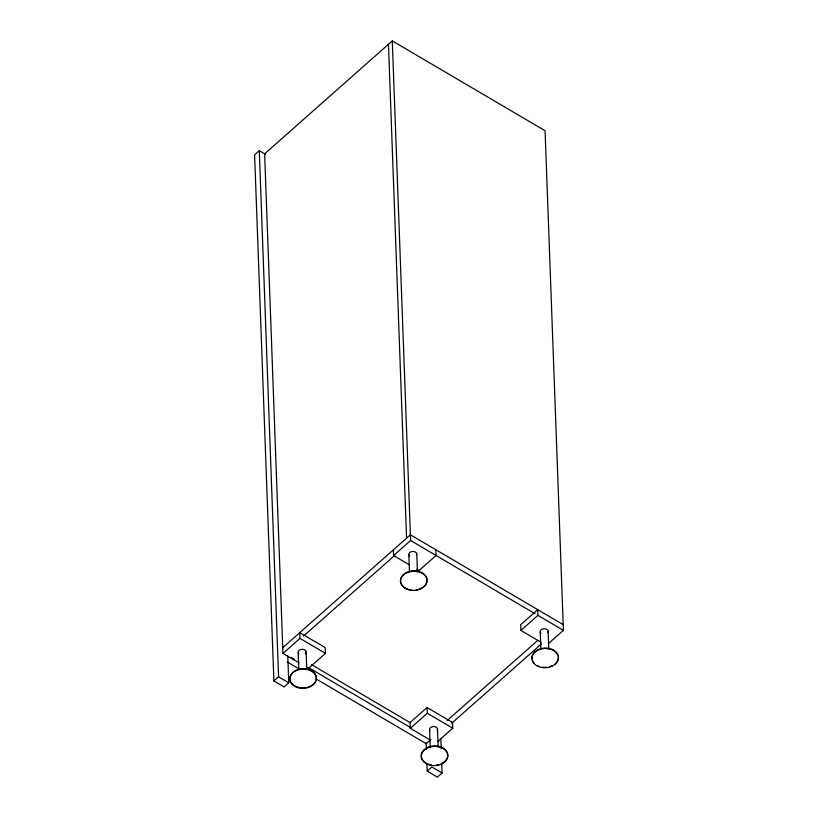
<?xml version="1.0" encoding="UTF-8"?>
<svg xmlns="http://www.w3.org/2000/svg" width="818" height="818" viewBox="0 0 818 818"><rect width="100%" height="100%" fill="white"/><g stroke="black" fill="none" stroke-linecap="round" stroke-linejoin="round"><path stroke-width="1.23" d="M265.4 154.285L259.286 150.696L254.602 154.837L273.897 680.975L284.081 686.956L288.764 682.815L287.783 656.005M548.264 643.725L563.398 630.341L545.074 130.737L392.292 40.9L264.633 153.835L282.956 653.439L298.867 662.795M282.742 647.723L410.401 534.778L563.183 624.625M282.956 653.439L299.971 638.377L299.766 632.662L325.227 647.631L325.441 653.357L308.417 668.408L306.3 667.161M409.501 564.921L393.591 555.555L410.605 540.504L392.292 40.9M303.519 636.087L394.961 555.187M273.897 680.975L278.58 676.834L259.286 150.696M437.63 741.609L452.763 728.225L452.548 722.499L427.088 707.529L410.063 722.591L410.278 728.306L430.432 740.157M410.278 728.306L427.293 713.245L427.088 707.529M520.913 630.422L537.927 615.371L537.723 609.645L520.698 624.707L520.913 630.422L541.066 642.283M447.139 720.535L537.63 640.484M430.871 739.523L426.188 743.664L316.106 678.93M451.72 723.235L541.26 644.022M427.19 771.108L431.873 766.967L442.057 772.959L437.385 777.1L427.19 771.108L426.914 763.45M410.605 540.504L535.033 613.715M537.927 615.371L563.398 630.341M416.924 569.287L419.051 570.535L436.076 555.473L435.861 549.757M299.971 638.377L325.441 653.357M427.293 713.245L452.763 728.225M311.443 664.594L410.115 722.621M291.065 657.314L294.368 659.257M308.672 667.672L411.055 727.867M287.476 662.099L298.488 668.572M278.58 676.834L288.764 682.815M555.35 664.104L555.33 663.664A13.282 9.611 -2.1 0 0 549.113 648.429A13.282 9.611 -2.1 0 0 531.925 658.766M548.142 631.189L548.796 649.052M540.238 631.977L540.841 648.562M444.716 761.987L444.695 761.548A13.282 9.611 -2.1 0 0 444.143 748.767A13.282 9.611 -2.1 0 0 426.567 747.989A13.282 9.611 -2.1 0 0 423.029 760.587M440.8 738.48L441.168 748.695M441.73 764.022L442.057 772.959M437.507 729.063L438.172 746.936M429.603 729.86L430.258 747.724M426.168 743.02L426.403 749.4M416.751 553.919L417.405 571.792M408.836 554.716L409.491 572.58M388.458 44.284L406.566 538.172M393.376 549.839L393.591 555.555M306.116 651.803L306.77 669.666M298.202 652.59L298.815 669.185M547.845 632.672A3.988 2.883 -2.1 0 0 547.385 629.809L546.669 629.277A3.988 2.883 -2.1 0 0 541.424 629.553A3.988 2.883 -2.1 0 0 540.984 633.357M552.784 665.412A13.282 9.611 -2.1 0 1 549.716 666.629M546.332 667.232A13.282 9.611 -2.1 0 1 542.866 667.191M539.563 666.496A13.282 9.611 -2.1 0 1 537.549 665.699M534.287 663.398A13.282 9.611 -2.1 0 1 532.682 661.2M409.593 556.087A3.988 2.883 -2.1 0 1 410.022 552.293A3.988 2.883 -2.1 0 1 415.268 552.017L415.994 552.549A3.988 2.883 -2.1 0 1 416.73 554.676M404.389 587.396A13.282 9.611 -2.1 0 1 405.493 573.019A13.282 9.611 -2.1 0 1 425.033 575.146A13.282 9.611 -2.1 0 1 419.378 589.021M418.315 589.359A13.282 9.611 -2.1 0 1 416.076 589.839M411.474 589.931A13.282 9.611 -2.1 0 1 409.235 589.533M408.162 589.236A13.282 9.611 -2.1 0 1 405.237 587.938M305.278 653.94A3.988 2.883 -2.1 0 0 305.359 650.422L304.633 649.901A3.988 2.883 -2.1 0 0 299.388 650.167A3.988 2.883 -2.1 0 0 298.959 653.971M315.155 682.13A13.282 9.611 -2.1 0 1 314 683.603M313.304 684.277A13.282 9.611 -2.1 0 1 311.668 685.504M310.748 686.026A13.282 9.611 -2.1 0 1 307.68 687.243M306.576 687.519A13.282 9.611 -2.1 0 1 289.94 679.656A13.282 9.611 -2.1 0 1 303.468 668.674A13.282 9.611 -2.1 0 1 316.188 679.717M437.211 730.546A3.988 2.883 -2.1 0 0 436.761 727.693L436.035 727.161A3.988 2.883 -2.1 0 0 431.188 727.182A3.988 2.883 -2.1 0 0 429.849 730.586M443.918 762.171A13.282 9.611 -2.1 0 1 442.149 763.286M439.082 764.503A13.282 9.611 -2.1 0 1 436.843 764.983M431.106 764.912A13.282 9.611 -2.1 0 1 428.929 764.38M427.906 764.012A13.282 9.611 -2.1 0 1 423.652 761.282M536.649 665.647A13.282 9.611 -2.1 0 0 558.234 659.533A13.282 9.611 -2.1 0 0 540.596 649.165A13.282 9.611 -2.1 0 0 536.649 665.647M405.258 588.387A13.282 9.611 -2.1 0 0 426.843 582.273A13.282 9.611 -2.1 0 0 409.194 571.905A13.282 9.611 -2.1 0 0 405.258 588.387M294.623 686.261A13.282 9.611 -2.1 0 0 316.208 680.157A13.282 9.611 -2.1 0 0 298.57 669.778A13.282 9.611 -2.1 0 0 294.623 686.261M426.014 763.521A13.282 9.611 -2.1 0 0 447.61 757.417A13.282 9.611 -2.1 0 0 429.961 747.049A13.282 9.611 -2.1 0 0 426.014 763.521"/></g></svg>
